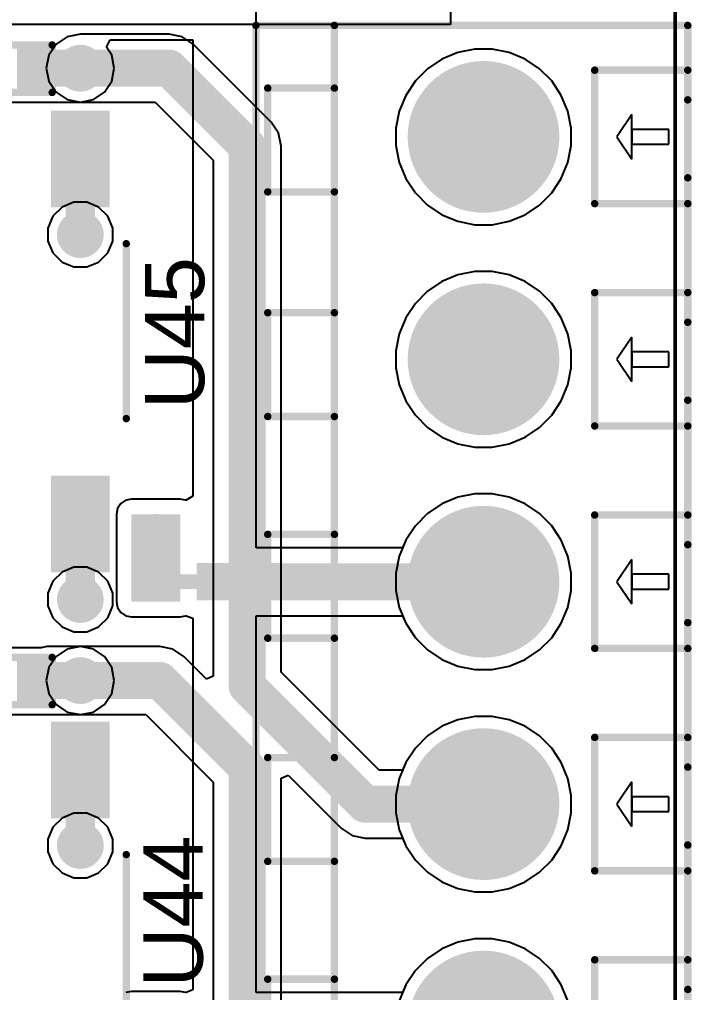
# Model space of a CAD drawing. Header units: millimetres. Extents: x 0 to 5423, y 0 to 5425.
# Drawn here: x 146.59 to 158.11, y 25.46 to 42.13 of the extents above; entities that cross this region are included whole.
import ezdxf

# ---------------------------------------------------------------- set-up
doc = ezdxf.new("R2010")
doc.units = ezdxf.units.MM
for name, color, linetype in [('BottomLayer', 5, 'Continuous'), ('BottomSolder', 6, 'Continuous'), ('MultiLayer', 9, 'Continuous'), ('PadHoleLayer', 156, 'Continuous'), ('TopLayer', 1, 'Continuous'), ('TopOverlay', 2, 'Continuous'), ('TopPaste', 8, 'Continuous'), ('TopSolder', 216, 'Continuous'), ('ViaHoleLayer', 16, 'Continuous')]:
    doc.layers.add(name, color=color, linetype=linetype)
doc.styles.add('Arial', font='', dxfattribs={"height": 0.2})
doc.styles.get('Arial').set_extended_font_data('Arial')

# ---------------------------------------------------------------- blocks, each defined once
blk = doc.blocks.new('N___T___P___36')
at = {"layer": 'TopLayer'}
for points in [[(-0.699, -0.318), (-0.699, 0.318), (-0.241, 0.318), (-0.241, -0.318)], [(0.241, -0.318), (0.241, 0.318), (0.699, 0.318), (0.699, -0.318)], [(-0.384, -0.127), (0.378, -0.127), (0.378, 0.127), (-0.384, 0.127)]]:
    blk.add_hatch(color=1, dxfattribs=at).paths.add_polyline_path(points)
at = {"layer": 'TopPaste'}
for points in [[(-0.699, -0.318), (-0.699, 0.318), (-0.241, 0.318), (-0.241, -0.318)], [(0.241, -0.318), (0.241, 0.318), (0.699, 0.318), (0.699, -0.318)]]:
    blk.add_hatch(color=8, dxfattribs=at).paths.add_polyline_path(points)
blk = doc.blocks.new('DB125_3_81_8P_GN_S_68')
at = {"layer": 'BottomLayer'}
h = blk.add_hatch(color=5, dxfattribs=at)
edge = h.paths.add_edge_path()
edge.add_arc((-1.905, 0), 1.25, 0, 360)
h = blk.add_hatch(color=5, dxfattribs=at)
edge = h.paths.add_edge_path()
edge.add_arc((1.905, 0), 1.25, 0, 360)
h = blk.add_hatch(color=5, dxfattribs=at)
edge = h.paths.add_edge_path()
edge.add_arc((5.715, 0), 1.25, 0, 360)
h = blk.add_hatch(color=5, dxfattribs=at)
edge = h.paths.add_edge_path()
edge.add_arc((9.525, 0), 1.25, 0, 360)
h = blk.add_hatch(color=5, dxfattribs=at)
edge = h.paths.add_edge_path()
edge.add_arc((13.335, 0), 1.25, 0, 360)
at = {"layer": 'BottomSolder'}
h = blk.add_hatch(color=6, dxfattribs=at)
edge = h.paths.add_edge_path()
edge.add_arc((-1.905, 0), 1.3, 0, 360)
h = blk.add_hatch(color=6, dxfattribs=at)
edge = h.paths.add_edge_path()
edge.add_arc((1.905, 0), 1.3, 0, 360)
h = blk.add_hatch(color=6, dxfattribs=at)
edge = h.paths.add_edge_path()
edge.add_arc((5.715, 0), 1.3, 0, 360)
h = blk.add_hatch(color=6, dxfattribs=at)
edge = h.paths.add_edge_path()
edge.add_arc((9.525, 0), 1.3, 0, 360)
h = blk.add_hatch(color=6, dxfattribs=at)
edge = h.paths.add_edge_path()
edge.add_arc((13.335, 0), 1.3, 0, 360)
at = {"layer": 'MultiLayer'}
h = blk.add_hatch(color=9, dxfattribs=at)
edge = h.paths.add_edge_path()
edge.add_arc((-1.905, 0), 1.25, 0, 360)
h = blk.add_hatch(color=9, dxfattribs=at)
edge = h.paths.add_edge_path()
edge.add_arc((1.905, 0), 1.25, 0, 360)
h = blk.add_hatch(color=9, dxfattribs=at)
edge = h.paths.add_edge_path()
edge.add_arc((5.715, 0), 1.25, 0, 360)
h = blk.add_hatch(color=9, dxfattribs=at)
edge = h.paths.add_edge_path()
edge.add_arc((9.525, 0), 1.25, 0, 360)
h = blk.add_hatch(color=9, dxfattribs=at)
edge = h.paths.add_edge_path()
edge.add_arc((13.335, 0), 1.25, 0, 360)
at = {"layer": 'PadHoleLayer'}
h = blk.add_hatch(color=156, dxfattribs=at)
edge = h.paths.add_edge_path()
edge.add_arc((-1.905, 0), 0.625, 0, 360)
h = blk.add_hatch(color=156, dxfattribs=at)
edge = h.paths.add_edge_path()
edge.add_arc((1.905, 0), 0.625, 0, 360)
h = blk.add_hatch(color=156, dxfattribs=at)
edge = h.paths.add_edge_path()
edge.add_arc((5.715, 0), 0.625, 0, 360)
h = blk.add_hatch(color=156, dxfattribs=at)
edge = h.paths.add_edge_path()
edge.add_arc((9.525, 0), 0.625, 0, 360)
h = blk.add_hatch(color=156, dxfattribs=at)
edge = h.paths.add_edge_path()
edge.add_arc((13.335, 0), 0.625, 0, 360)
at = {"layer": 'TopLayer'}
h = blk.add_hatch(color=1, dxfattribs=at)
edge = h.paths.add_edge_path()
edge.add_arc((-1.905, 0), 1.25, 0, 360)
h = blk.add_hatch(color=1, dxfattribs=at)
edge = h.paths.add_edge_path()
edge.add_arc((1.905, 0), 1.25, 0, 360)
h = blk.add_hatch(color=1, dxfattribs=at)
edge = h.paths.add_edge_path()
edge.add_arc((5.715, 0), 1.25, 0, 360)
h = blk.add_hatch(color=1, dxfattribs=at)
edge = h.paths.add_edge_path()
edge.add_arc((9.525, 0), 1.25, 0, 360)
h = blk.add_hatch(color=1, dxfattribs=at)
edge = h.paths.add_edge_path()
edge.add_arc((13.335, 0), 1.25, 0, 360)
at = {"layer": 'TopSolder'}
h = blk.add_hatch(color=216, dxfattribs=at)
edge = h.paths.add_edge_path()
edge.add_arc((-1.905, 0), 1.3, 0, 360)
h = blk.add_hatch(color=216, dxfattribs=at)
edge = h.paths.add_edge_path()
edge.add_arc((1.905, 0), 1.3, 0, 360)
h = blk.add_hatch(color=216, dxfattribs=at)
edge = h.paths.add_edge_path()
edge.add_arc((5.715, 0), 1.3, 0, 360)
h = blk.add_hatch(color=216, dxfattribs=at)
edge = h.paths.add_edge_path()
edge.add_arc((9.525, 0), 1.3, 0, 360)
h = blk.add_hatch(color=216, dxfattribs=at)
edge = h.paths.add_edge_path()
edge.add_arc((13.335, 0), 1.3, 0, 360)
at = {"layer": 'TopOverlay'}
for p, q in [((1.905, -2.286), (1.524, -2.54)), ((2.286, -2.54), (1.905, -2.286)), ((5.715, -2.286), (5.334, -2.54)), ((6.096, -2.54), (5.715, -2.286)), ((9.525, -2.286), (9.144, -2.54)), ((9.906, -2.54), (9.525, -2.286)), ((13.335, -2.286), (12.954, -2.54)), ((13.716, -2.54), (13.335, -2.286)), ((1.524, -2.54), (2.286, -2.54)), ((2.032, -2.54), (1.778, -2.54)), ((1.778, -2.54), (1.778, -3.175)), ((2.032, -3.175), (2.032, -2.54)), ((5.334, -2.54), (6.096, -2.54)), ((5.842, -2.54), (5.588, -2.54)), ((5.588, -2.54), (5.588, -3.175)), ((5.842, -3.175), (5.842, -2.54)), ((9.144, -2.54), (9.906, -2.54)), ((9.652, -2.54), (9.398, -2.54)), ((9.398, -2.54), (9.398, -3.175)), ((9.652, -3.175), (9.652, -2.54)), ((12.954, -2.54), (13.716, -2.54)), ((13.462, -2.54), (13.208, -2.54)), ((13.208, -2.54), (13.208, -3.175)), ((13.462, -3.175), (13.462, -2.54)), ((1.778, -3.175), (2.032, -3.175)), ((5.588, -3.175), (5.842, -3.175)), ((9.398, -3.175), (9.652, -3.175)), ((13.208, -3.175), (13.462, -3.175))]:
    blk.add_line(p, q, dxfattribs=at)
at = {"layer": 'TopOverlay', "const_width": 0.127}
for points in [[(-15.245, 3.9), (15.245, 3.9)], [(15.245, 3.9), (15.245, -3.5)], [(-2.872, 3.697), (-1.094, 3.697)], [(-1.094, 3.697), (-1.094, 2.554)], [(0.925, 3.697), (2.703, 3.697)], [(0.925, 3.697), (0.925, 2.554)], [(2.703, 3.697), (2.703, 2.554)], [(4.748, 3.697), (6.526, 3.697)], [(4.748, 3.697), (4.748, 2.554)], [(6.526, 3.697), (6.526, 2.554)], [(8.545, 3.697), (10.323, 3.697)], [(8.545, 3.697), (8.545, 2.554)], [(10.323, 3.697), (10.323, 2.554)], [(12.393, 3.697), (14.171, 3.697)], [(12.393, 3.697), (12.393, 2.554)], [(14.171, 3.697), (14.171, 2.554)], [(-15.245, 2.554), (15.245, 2.554)], [(-2.872, 2.554), (-1.094, 2.554)], [(0.925, 2.554), (2.703, 2.554)], [(4.748, 2.554), (6.526, 2.554)], [(8.545, 2.554), (10.323, 2.554)], [(12.393, 2.554), (14.171, 2.554)], [(-3.048, -1.905), (-0.762, -1.905)], [(-0.762, -1.905), (-0.762, -3.5)], [(0.762, -1.905), (0.762, -3.5)], [(0.762, -1.905), (3.048, -1.905)], [(3.048, -1.905), (3.048, -3.5)], [(4.572, -1.905), (4.572, -3.5)], [(4.572, -1.905), (6.858, -1.905)], [(6.858, -1.905), (6.858, -3.5)], [(8.382, -1.905), (8.382, -3.5)], [(8.382, -1.905), (10.668, -1.905)], [(10.668, -1.905), (10.668, -3.5)], [(12.192, -1.905), (12.192, -3.5)], [(12.192, -1.905), (14.478, -1.905)], [(14.478, -1.905), (14.478, -3.5)], [(-15.245, -3.5), (15.245, -3.5)], [(-1.27, -3.5), (-0.762, -3.5)], [(0.762, -3.5), (1.204, -3.5)], [(2.54, -3.5), (3.048, -3.5)], [(4.572, -3.5), (5.014, -3.5)], [(6.35, -3.5), (6.858, -3.5)], [(8.382, -3.5), (8.824, -3.5)], [(10.16, -3.5), (10.668, -3.5)], [(12.192, -3.5), (12.634, -3.5)], [(13.97, -3.5), (14.478, -3.5)]]:
    blk.add_lwpolyline(points, dxfattribs=at)
at = {"layer": 'TopOverlay', "const_width": 0.0635}
for points in [[(15.213, 3.9, 1), (15.277, 3.9, 1)], [(15.213, 3.9, 1), (15.277, 3.9, 1)], [(-1.126, 3.697, 1), (-1.062, 3.697, 1)], [(-1.126, 3.697, 1), (-1.062, 3.697, 1)], [(0.893, 3.697, 1), (0.957, 3.697, 1)], [(0.893, 3.697, 1), (0.957, 3.697, 1)], [(2.671, 3.697, 1), (2.735, 3.697, 1)], [(2.671, 3.697, 1), (2.735, 3.697, 1)], [(4.716, 3.697, 1), (4.78, 3.697, 1)], [(4.716, 3.697, 1), (4.78, 3.697, 1)], [(6.494, 3.697, 1), (6.558, 3.697, 1)], [(6.494, 3.697, 1), (6.558, 3.697, 1)], [(8.513, 3.697, 1), (8.577, 3.697, 1)], [(8.513, 3.697, 1), (8.577, 3.697, 1)], [(10.291, 3.697, 1), (10.355, 3.697, 1)], [(10.291, 3.697, 1), (10.355, 3.697, 1)], [(12.361, 3.697, 1), (12.425, 3.697, 1)], [(12.361, 3.697, 1), (12.425, 3.697, 1)], [(14.139, 3.697, 1), (14.203, 3.697, 1)], [(14.139, 3.697, 1), (14.203, 3.697, 1)], [(-1.126, 2.554, 1), (-1.062, 2.554, 1)], [(-1.126, 2.554, 1), (-1.062, 2.554, 1)], [(0.893, 2.554, 1), (0.957, 2.554, 1)], [(0.893, 2.554, 1), (0.957, 2.554, 1)], [(2.671, 2.554, 1), (2.735, 2.554, 1)], [(2.671, 2.554, 1), (2.735, 2.554, 1)], [(4.716, 2.554, 1), (4.78, 2.554, 1)], [(4.716, 2.554, 1), (4.78, 2.554, 1)], [(6.494, 2.554, 1), (6.558, 2.554, 1)], [(6.494, 2.554, 1), (6.558, 2.554, 1)], [(8.513, 2.554, 1), (8.577, 2.554, 1)], [(8.513, 2.554, 1), (8.577, 2.554, 1)], [(10.291, 2.554, 1), (10.355, 2.554, 1)], [(10.291, 2.554, 1), (10.355, 2.554, 1)], [(12.361, 2.554, 1), (12.425, 2.554, 1)], [(12.361, 2.554, 1), (12.425, 2.554, 1)], [(14.139, 2.554, 1), (14.203, 2.554, 1)], [(14.139, 2.554, 1), (14.203, 2.554, 1)], [(15.213, 2.554, 1), (15.277, 2.554, 1)], [(-0.794, -1.905, 1), (-0.73, -1.905, 1)], [(-0.794, -1.905, 1), (-0.73, -1.905, 1)], [(0.73, -1.905, 1), (0.794, -1.905, 1)], [(0.73, -1.905, 1), (0.794, -1.905, 1)], [(3.016, -1.905, 1), (3.08, -1.905, 1)], [(3.016, -1.905, 1), (3.08, -1.905, 1)], [(4.54, -1.905, 1), (4.604, -1.905, 1)], [(4.54, -1.905, 1), (4.604, -1.905, 1)], [(6.826, -1.905, 1), (6.89, -1.905, 1)], [(6.826, -1.905, 1), (6.89, -1.905, 1)], [(8.35, -1.905, 1), (8.414, -1.905, 1)], [(8.35, -1.905, 1), (8.414, -1.905, 1)], [(10.636, -1.905, 1), (10.7, -1.905, 1)], [(10.636, -1.905, 1), (10.7, -1.905, 1)], [(12.16, -1.905, 1), (12.224, -1.905, 1)], [(12.16, -1.905, 1), (12.224, -1.905, 1)], [(14.446, -1.905, 1), (14.51, -1.905, 1)], [(14.446, -1.905, 1), (14.51, -1.905, 1)], [(-1.302, -3.5, 1), (-1.238, -3.5, 1)], [(-0.794, -3.5, 1), (-0.73, -3.5, 1)], [(-0.794, -3.5, 1), (-0.73, -3.5, 1)], [(0.73, -3.5, 1), (0.794, -3.5, 1)], [(0.73, -3.5, 1), (0.794, -3.5, 1)], [(1.172, -3.5, 1), (1.236, -3.5, 1)], [(2.508, -3.5, 1), (2.572, -3.5, 1)], [(3.016, -3.5, 1), (3.08, -3.5, 1)], [(3.016, -3.5, 1), (3.08, -3.5, 1)], [(4.54, -3.5, 1), (4.604, -3.5, 1)], [(4.54, -3.5, 1), (4.604, -3.5, 1)], [(4.982, -3.5, 1), (5.046, -3.5, 1)], [(6.318, -3.5, 1), (6.382, -3.5, 1)], [(6.826, -3.5, 1), (6.89, -3.5, 1)], [(6.826, -3.5, 1), (6.89, -3.5, 1)], [(8.35, -3.5, 1), (8.414, -3.5, 1)], [(8.35, -3.5, 1), (8.414, -3.5, 1)], [(8.792, -3.5, 1), (8.856, -3.5, 1)], [(10.128, -3.5, 1), (10.192, -3.5, 1)], [(10.636, -3.5, 1), (10.7, -3.5, 1)], [(10.636, -3.5, 1), (10.7, -3.5, 1)], [(12.16, -3.5, 1), (12.224, -3.5, 1)], [(12.16, -3.5, 1), (12.224, -3.5, 1)], [(12.602, -3.5, 1), (12.666, -3.5, 1)], [(13.938, -3.5, 1), (14.002, -3.5, 1)], [(14.446, -3.5, 1), (14.51, -3.5, 1)], [(14.446, -3.5, 1), (14.51, -3.5, 1)], [(15.213, -3.5, 1), (15.277, -3.5, 1)], [(15.213, -3.5, 1), (15.277, -3.5, 1)]]:
    blk.add_lwpolyline(points, format="xyb", close=True, dxfattribs=at)
blk = doc.blocks.new('SOP_4_2_54_98')
at = {"layer": 'TopLayer'}
for points in [[(-3.85, 1.67), (-2.4, 1.67), (-2.4, 0.87), (-3.85, 0.87)], [(2.4, 1.67), (3.85, 1.67), (3.85, 0.87), (2.4, 0.87)], [(-3.85, -0.87), (-2.4, -0.87), (-2.4, -1.67), (-3.85, -1.67)], [(2.4, -0.87), (3.85, -0.87), (3.85, -1.67), (2.4, -1.67)]]:
    blk.add_hatch(color=1, dxfattribs=at).paths.add_polyline_path(points)
at = {"layer": 'TopPaste'}
for points in [[(-3.85, 1.67), (-2.4, 1.67), (-2.4, 0.87), (-3.85, 0.87)], [(2.4, 1.67), (3.85, 1.67), (3.85, 0.87), (2.4, 0.87)], [(-3.85, -0.87), (-2.4, -0.87), (-2.4, -1.67), (-3.85, -1.67)], [(2.4, -0.87), (3.85, -0.87), (3.85, -1.67), (2.4, -1.67)]]:
    blk.add_hatch(color=8, dxfattribs=at).paths.add_polyline_path(points)
at = {"layer": 'TopSolder'}
for points in [[(-3.952, 1.772), (-2.298, 1.772), (-2.298, 0.768), (-3.952, 0.768)], [(2.298, 1.772), (3.952, 1.772), (3.952, 0.768), (2.298, 0.768)], [(-3.952, -0.768), (-2.298, -0.768), (-2.298, -1.772), (-3.952, -1.772)], [(2.298, -0.768), (3.952, -0.768), (3.952, -1.772), (2.298, -1.772)]]:
    blk.add_hatch(color=216, dxfattribs=at).paths.add_polyline_path(points)
at = {"layer": 'TopOverlay', "const_width": 0.127}
for points in [[(-1.321, 2.057), (1.676, 2.057)], [(-4.14, 1.473), (-4.14, 1.219)], [(-4.14, 1.473), (-4.013, 1.346)], [(-4.013, 1.346), (-4.14, 1.219)], [(-1.321, -2.057), (1.676, -2.057)]]:
    blk.add_lwpolyline(points, dxfattribs=at)
at = {"layer": 'TopOverlay', "const_width": 0.0635}
for points in [[(-1.353, 2.057, 1), (-1.289, 2.057, 1)], [(1.645, 2.057, 1), (1.708, 2.057, 1)], [(-4.172, 1.473, 1), (-4.108, 1.473, 1)], [(-4.172, 1.473, 1), (-4.108, 1.473, 1)], [(-4.045, 1.346, 1), (-3.981, 1.346, 1)], [(-4.045, 1.346, 1), (-3.981, 1.346, 1)], [(-4.172, 1.219, 1), (-4.108, 1.219, 1)], [(-4.172, 1.219, 1), (-4.108, 1.219, 1)], [(-1.353, -2.057, 1), (-1.289, -2.057, 1)], [(1.645, -2.057, 1), (1.708, -2.057, 1)]]:
    blk.add_lwpolyline(points, format="xyb", close=True, dxfattribs=at)
blk = doc.blocks.new('SOP_4_2_54_99')
at = {"layer": 'TopLayer'}
for points in [[(-3.85, 1.67), (-2.4, 1.67), (-2.4, 0.87), (-3.85, 0.87)], [(2.4, 1.67), (3.85, 1.67), (3.85, 0.87), (2.4, 0.87)], [(-3.85, -0.87), (-2.4, -0.87), (-2.4, -1.67), (-3.85, -1.67)], [(2.4, -0.87), (3.85, -0.87), (3.85, -1.67), (2.4, -1.67)]]:
    blk.add_hatch(color=1, dxfattribs=at).paths.add_polyline_path(points)
at = {"layer": 'TopPaste'}
for points in [[(-3.85, 1.67), (-2.4, 1.67), (-2.4, 0.87), (-3.85, 0.87)], [(2.4, 1.67), (3.85, 1.67), (3.85, 0.87), (2.4, 0.87)], [(-3.85, -0.87), (-2.4, -0.87), (-2.4, -1.67), (-3.85, -1.67)], [(2.4, -0.87), (3.85, -0.87), (3.85, -1.67), (2.4, -1.67)]]:
    blk.add_hatch(color=8, dxfattribs=at).paths.add_polyline_path(points)
at = {"layer": 'TopSolder'}
for points in [[(-3.952, 1.772), (-2.298, 1.772), (-2.298, 0.768), (-3.952, 0.768)], [(2.298, 1.772), (3.952, 1.772), (3.952, 0.768), (2.298, 0.768)], [(-3.952, -0.768), (-2.298, -0.768), (-2.298, -1.772), (-3.952, -1.772)], [(2.298, -0.768), (3.952, -0.768), (3.952, -1.772), (2.298, -1.772)]]:
    blk.add_hatch(color=216, dxfattribs=at).paths.add_polyline_path(points)
at = {"layer": 'TopOverlay', "const_width": 0.127}
for points in [[(-1.321, 2.057), (1.676, 2.057)], [(-4.14, 1.473), (-4.14, 1.219)], [(-4.14, 1.473), (-4.013, 1.346)], [(-4.013, 1.346), (-4.14, 1.219)], [(-1.321, -2.057), (1.676, -2.057)]]:
    blk.add_lwpolyline(points, dxfattribs=at)
at = {"layer": 'TopOverlay', "const_width": 0.0635}
for points in [[(-1.353, 2.057, 1), (-1.289, 2.057, 1)], [(1.645, 2.057, 1), (1.708, 2.057, 1)], [(-4.172, 1.473, 1), (-4.108, 1.473, 1)], [(-4.172, 1.473, 1), (-4.108, 1.473, 1)], [(-4.045, 1.346, 1), (-3.981, 1.346, 1)], [(-4.045, 1.346, 1), (-3.981, 1.346, 1)], [(-4.172, 1.219, 1), (-4.108, 1.219, 1)], [(-4.172, 1.219, 1), (-4.108, 1.219, 1)], [(-1.353, -2.057, 1), (-1.289, -2.057, 1)], [(1.645, -2.057, 1), (1.708, -2.057, 1)]]:
    blk.add_lwpolyline(points, format="xyb", close=True, dxfattribs=at)
blk = doc.blocks.new('R___0402_143')
at = {"layer": 'TopLayer'}
for points in [[(-0.699, -0.318), (-0.699, 0.318), (-0.241, 0.318), (-0.241, -0.318)], [(0.241, -0.318), (0.241, 0.318), (0.699, 0.318), (0.699, -0.318)]]:
    blk.add_hatch(color=1, dxfattribs=at).paths.add_polyline_path(points)
at = {"layer": 'TopPaste'}
for points in [[(-0.699, -0.318), (-0.699, 0.318), (-0.241, 0.318), (-0.241, -0.318)], [(0.241, -0.318), (0.241, 0.318), (0.699, 0.318), (0.699, -0.318)]]:
    blk.add_hatch(color=8, dxfattribs=at).paths.add_polyline_path(points)
at = {"layer": 'TopSolder'}
for points in [[(-0.754, -0.373), (-0.754, 0.373), (-0.186, 0.373), (-0.186, -0.373)], [(0.186, -0.373), (0.186, 0.373), (0.754, 0.373), (0.754, -0.373)]]:
    blk.add_hatch(color=216, dxfattribs=at).paths.add_polyline_path(points)
at = {"layer": 'TopOverlay'}
for points, const_width in [([(-0.787, -0.406), (-0.787, 0.406)], 0.127), ([(-0.787, 0.406), (0.787, 0.406)], 0.127), ([(0.787, -0.406), (0.787, 0.406)], 0.127), ([(-0.787, -0.406), (0.787, -0.406)], 0.127), ([(-0.813, -0.432), (0.813, -0.432)], 0.00323)]:
    blk.add_lwpolyline(points, dxfattribs=dict(at, const_width=const_width))
for points, const_width in [([(-0.819, 0.406, 1), (-0.756, 0.406, 1)], 0.0635), ([(-0.819, 0.406, 1), (-0.756, 0.406, 1)], 0.0635), ([(0.756, 0.406, 1), (0.819, 0.406, 1)], 0.0635), ([(0.756, 0.406, 1), (0.819, 0.406, 1)], 0.0635), ([(-0.819, -0.406, 1), (-0.756, -0.406, 1)], 0.0635), ([(-0.819, -0.406, 1), (-0.756, -0.406, 1)], 0.0635), ([(-0.814, -0.432, 1), (-0.812, -0.432, 1)], 0.00161), ([(0.756, -0.406, 1), (0.819, -0.406, 1)], 0.0635), ([(0.756, -0.406, 1), (0.819, -0.406, 1)], 0.0635), ([(0.812, -0.432, 1), (0.814, -0.432, 1)], 0.00161)]:
    blk.add_lwpolyline(points, format="xyb", close=True, dxfattribs=dict(at, const_width=const_width))
blk = doc.blocks.new('R___0402_144')
at = {"layer": 'TopLayer'}
for points in [[(-0.699, -0.318), (-0.699, 0.318), (-0.241, 0.318), (-0.241, -0.318)], [(0.241, -0.318), (0.241, 0.318), (0.699, 0.318), (0.699, -0.318)]]:
    blk.add_hatch(color=1, dxfattribs=at).paths.add_polyline_path(points)
at = {"layer": 'TopPaste'}
for points in [[(-0.699, -0.318), (-0.699, 0.318), (-0.241, 0.318), (-0.241, -0.318)], [(0.241, -0.318), (0.241, 0.318), (0.699, 0.318), (0.699, -0.318)]]:
    blk.add_hatch(color=8, dxfattribs=at).paths.add_polyline_path(points)
at = {"layer": 'TopSolder'}
for points in [[(-0.754, -0.373), (-0.754, 0.373), (-0.186, 0.373), (-0.186, -0.373)], [(0.186, -0.373), (0.186, 0.373), (0.754, 0.373), (0.754, -0.373)]]:
    blk.add_hatch(color=216, dxfattribs=at).paths.add_polyline_path(points)
at = {"layer": 'TopOverlay'}
for points, const_width in [([(-0.787, -0.406), (-0.787, 0.406)], 0.127), ([(-0.787, 0.406), (0.787, 0.406)], 0.127), ([(0.787, -0.406), (0.787, 0.406)], 0.127), ([(-0.787, -0.406), (0.787, -0.406)], 0.127), ([(-0.813, -0.432), (0.813, -0.432)], 0.00323)]:
    blk.add_lwpolyline(points, dxfattribs=dict(at, const_width=const_width))
for points, const_width in [([(-0.819, 0.406, 1), (-0.756, 0.406, 1)], 0.0635), ([(-0.819, 0.406, 1), (-0.756, 0.406, 1)], 0.0635), ([(0.756, 0.406, 1), (0.819, 0.406, 1)], 0.0635), ([(0.756, 0.406, 1), (0.819, 0.406, 1)], 0.0635), ([(-0.819, -0.406, 1), (-0.756, -0.406, 1)], 0.0635), ([(-0.819, -0.406, 1), (-0.756, -0.406, 1)], 0.0635), ([(-0.814, -0.432, 1), (-0.812, -0.432, 1)], 0.00161), ([(0.756, -0.406, 1), (0.819, -0.406, 1)], 0.0635), ([(0.756, -0.406, 1), (0.819, -0.406, 1)], 0.0635), ([(0.812, -0.432, 1), (0.814, -0.432, 1)], 0.00161)]:
    blk.add_lwpolyline(points, format="xyb", close=True, dxfattribs=dict(at, const_width=const_width))

msp = doc.modelspace()

# ---------------------------------------------------------------- hatches: boundary and pattern name
at = {"layer": 'BottomLayer'}
h = msp.add_hatch(color=5, dxfattribs=at)
edge = h.paths.add_edge_path()
edge.add_arc((147.635, 41.291), 0.3, 0, 360)
h = msp.add_hatch(color=5, dxfattribs=at)
edge = h.paths.add_edge_path()
edge.add_arc((147.635, 38.44), 0.3, 0, 360)
h = msp.add_hatch(color=5, dxfattribs=at)
edge = h.paths.add_edge_path()
edge.add_arc((148.943, 33.254), 0.3, 0, 360)
h = msp.add_hatch(color=5, dxfattribs=at)
edge = h.paths.add_edge_path()
edge.add_arc((147.635, 32.19), 0.3, 0, 360)
h = msp.add_hatch(color=5, dxfattribs=at)
edge = h.paths.add_edge_path()
edge.add_arc((147.635, 30.801), 0.3, 0, 360)
h = msp.add_hatch(color=5, dxfattribs=at)
edge = h.paths.add_edge_path()
edge.add_arc((147.635, 27.975), 0.3, 0, 360)
at = {"layer": 'BottomSolder'}
h = msp.add_hatch(color=6, dxfattribs=at)
edge = h.paths.add_edge_path()
edge.add_arc((147.635, 41.291), 0.402, 0, 360)
h = msp.add_hatch(color=6, dxfattribs=at)
edge = h.paths.add_edge_path()
edge.add_arc((147.635, 38.44), 0.402, 0, 360)
h = msp.add_hatch(color=6, dxfattribs=at)
edge = h.paths.add_edge_path()
edge.add_arc((148.943, 33.254), 0.402, 0, 360)
h = msp.add_hatch(color=6, dxfattribs=at)
edge = h.paths.add_edge_path()
edge.add_arc((147.635, 32.19), 0.402, 0, 360)
h = msp.add_hatch(color=6, dxfattribs=at)
edge = h.paths.add_edge_path()
edge.add_arc((147.635, 30.801), 0.402, 0, 360)
h = msp.add_hatch(color=6, dxfattribs=at)
edge = h.paths.add_edge_path()
edge.add_arc((147.635, 27.975), 0.402, 0, 360)
at = {"layer": 'TopLayer'}
h = msp.add_hatch(color=1, dxfattribs=at)
edge = h.paths.add_edge_path()
edge.add_arc((147.635, 41.291), 0.3, 0, 360)
h = msp.add_hatch(color=1, dxfattribs=at)
edge = h.paths.add_edge_path()
edge.add_arc((147.635, 38.44), 0.3, 0, 360)
for points in [[(149.346, 32.151), (149.346, 33.65), (148.511, 33.65), (148.511, 32.151)], [(149.628, 32.177), (151.032, 32.177), (151.032, 32.812), (149.628, 32.812)]]:
    msp.add_hatch(color=1, dxfattribs=at).paths.add_polyline_path(points)
h = msp.add_hatch(color=1, dxfattribs=at)
edge = h.paths.add_edge_path()
edge.add_arc((148.943, 33.254), 0.3, 0, 360)
h = msp.add_hatch(color=1, dxfattribs=at)
edge = h.paths.add_edge_path()
edge.add_arc((147.635, 32.19), 0.3, 0, 360)
h = msp.add_hatch(color=1, dxfattribs=at)
edge = h.paths.add_edge_path()
edge.add_arc((147.635, 30.801), 0.3, 0, 360)
h = msp.add_hatch(color=1, dxfattribs=at)
edge = h.paths.add_edge_path()
edge.add_arc((147.635, 27.975), 0.3, 0, 360)
at = {"layer": 'TopSolder'}
h = msp.add_hatch(color=216, dxfattribs=at)
edge = h.paths.add_edge_path()
edge.add_arc((147.635, 41.291), 0.402, 0, 360)
h = msp.add_hatch(color=216, dxfattribs=at)
edge = h.paths.add_edge_path()
edge.add_arc((147.635, 38.44), 0.402, 0, 360)
h = msp.add_hatch(color=216, dxfattribs=at)
edge = h.paths.add_edge_path()
edge.add_arc((148.943, 33.254), 0.402, 0, 360)
h = msp.add_hatch(color=216, dxfattribs=at)
edge = h.paths.add_edge_path()
edge.add_arc((147.635, 32.19), 0.402, 0, 360)
h = msp.add_hatch(color=216, dxfattribs=at)
edge = h.paths.add_edge_path()
edge.add_arc((147.635, 30.801), 0.402, 0, 360)
h = msp.add_hatch(color=216, dxfattribs=at)
edge = h.paths.add_edge_path()
edge.add_arc((147.635, 27.975), 0.402, 0, 360)
at = {"layer": 'ViaHoleLayer'}
h = msp.add_hatch(color=16, dxfattribs=at)
edge = h.paths.add_edge_path()
edge.add_arc((147.635, 41.291), 0.15, 0, 360)
h = msp.add_hatch(color=16, dxfattribs=at)
edge = h.paths.add_edge_path()
edge.add_arc((147.635, 38.44), 0.15, 0, 360)
h = msp.add_hatch(color=16, dxfattribs=at)
edge = h.paths.add_edge_path()
edge.add_arc((148.943, 33.254), 0.15, 0, 360)
h = msp.add_hatch(color=16, dxfattribs=at)
edge = h.paths.add_edge_path()
edge.add_arc((147.635, 32.19), 0.15, 0, 360)
h = msp.add_hatch(color=16, dxfattribs=at)
edge = h.paths.add_edge_path()
edge.add_arc((147.635, 30.801), 0.15, 0, 360)
h = msp.add_hatch(color=16, dxfattribs=at)
edge = h.paths.add_edge_path()
edge.add_arc((147.635, 27.975), 0.15, 0, 360)

# ---------------------------------------------------------------- linework, layer by layer
at = {"layer": 'BottomLayer'}
for p, q in [((157.81, 155.456), (157.81, 13.444)), ((147.635, 41.874), (147.412, 41.829)), ((149.158, 41.874), (147.635, 41.874)), ((149.381, 41.829), (149.158, 41.874)), ((147.223, 41.703), (147.096, 41.514)), ((147.412, 41.829), (147.223, 41.703)), ((149.57, 41.703), (149.381, 41.829)), ((150.907, 40.366), (149.57, 41.703)), ((147.096, 41.514), (147.052, 41.291)), ((154.105, 41.56), (153.831, 41.447)), ((154.395, 41.618), (154.105, 41.56)), ((154.692, 41.618), (154.395, 41.618)), ((154.982, 41.56), (154.692, 41.618)), ((155.256, 41.447), (154.982, 41.56)), ((153.831, 41.447), (153.585, 41.282)), ((155.502, 41.282), (155.256, 41.447)), ((147.052, 41.291), (147.096, 41.068)), ((153.585, 41.282), (153.375, 41.073)), ((155.712, 41.073), (155.502, 41.282)), ((147.096, 41.068), (147.223, 40.879)), ((153.375, 41.073), (153.211, 40.826)), ((155.876, 40.826), (155.712, 41.073)), ((147.223, 40.879), (147.412, 40.753)), ((147.412, 40.753), (147.635, 40.708)), ((147.635, 40.708), (148.917, 40.708)), ((148.917, 40.708), (149.912, 39.713)), ((153.211, 40.826), (153.097, 40.553)), ((155.99, 40.553), (155.876, 40.826)), ((153.097, 40.553), (153.039, 40.262)), ((156.047, 40.262), (155.99, 40.553)), ((151.033, 40.177), (150.907, 40.366)), ((151.078, 39.954), (151.033, 40.177)), ((153.039, 40.262), (153.039, 39.966)), ((156.047, 39.966), (156.047, 40.262)), ((151.078, 30.946), (151.078, 39.954)), ((153.039, 39.966), (153.097, 39.675)), ((155.99, 39.675), (156.047, 39.966)), ((149.912, 39.713), (149.912, 30.876)), ((153.097, 39.675), (153.211, 39.402)), ((155.876, 39.402), (155.99, 39.675)), ((153.211, 39.402), (153.375, 39.155)), ((155.712, 39.155), (155.876, 39.402)), ((153.375, 39.155), (153.585, 38.946)), ((155.502, 38.946), (155.712, 39.155)), ((147.321, 38.91), (147.165, 38.754)), ((147.524, 38.994), (147.321, 38.91)), ((147.745, 38.994), (147.524, 38.994)), ((147.949, 38.91), (147.745, 38.994)), ((148.104, 38.754), (147.949, 38.91)), ((153.585, 38.946), (153.831, 38.781)), ((155.256, 38.781), (155.502, 38.946)), ((147.165, 38.754), (147.081, 38.55)), ((148.189, 38.55), (148.104, 38.754)), ((153.831, 38.781), (154.105, 38.668)), ((154.982, 38.668), (155.256, 38.781)), ((147.081, 38.55), (147.081, 38.33)), ((148.189, 38.33), (148.189, 38.55)), ((154.105, 38.668), (154.395, 38.61)), ((154.395, 38.61), (154.692, 38.61)), ((154.692, 38.61), (154.982, 38.668)), ((147.081, 38.33), (147.165, 38.126)), ((148.104, 38.126), (148.189, 38.33)), ((147.165, 38.126), (147.321, 37.971)), ((147.949, 37.971), (148.104, 38.126)), ((147.321, 37.971), (147.524, 37.886)), ((147.524, 37.886), (147.745, 37.886)), ((147.745, 37.886), (147.949, 37.971)), ((154.105, 37.75), (153.831, 37.637)), ((154.395, 37.808), (154.105, 37.75)), ((154.692, 37.808), (154.395, 37.808)), ((154.982, 37.75), (154.692, 37.808)), ((155.256, 37.637), (154.982, 37.75)), ((153.831, 37.637), (153.585, 37.472)), ((155.502, 37.472), (155.256, 37.637)), ((153.585, 37.472), (153.375, 37.263)), ((155.712, 37.263), (155.502, 37.472)), ((153.375, 37.263), (153.211, 37.016)), ((155.876, 37.016), (155.712, 37.263)), ((153.211, 37.016), (153.097, 36.743)), ((155.99, 36.743), (155.876, 37.016)), ((153.097, 36.743), (153.039, 36.452)), ((156.047, 36.452), (155.99, 36.743)), ((153.039, 36.452), (153.039, 36.156)), ((156.047, 36.156), (156.047, 36.452)), ((153.039, 36.156), (153.097, 35.865)), ((155.99, 35.865), (156.047, 36.156)), ((153.097, 35.865), (153.211, 35.592)), ((155.876, 35.592), (155.99, 35.865)), ((153.211, 35.592), (153.375, 35.345)), ((155.712, 35.345), (155.876, 35.592)), ((153.375, 35.345), (153.585, 35.136)), ((155.502, 35.136), (155.712, 35.345)), ((153.585, 35.136), (153.831, 34.971)), ((155.256, 34.971), (155.502, 35.136)), ((153.831, 34.971), (154.105, 34.858)), ((154.105, 34.858), (154.395, 34.8)), ((154.692, 34.8), (154.982, 34.858)), ((154.982, 34.858), (155.256, 34.971)), ((154.395, 34.8), (154.692, 34.8)), ((154.105, 33.94), (153.831, 33.827)), ((154.395, 33.998), (154.105, 33.94)), ((154.692, 33.998), (154.395, 33.998)), ((154.982, 33.94), (154.692, 33.998)), ((155.256, 33.827), (154.982, 33.94)), ((153.831, 33.827), (153.585, 33.662)), ((155.502, 33.662), (155.256, 33.827)), ((153.585, 33.662), (153.375, 33.453)), ((155.712, 33.453), (155.502, 33.662)), ((153.375, 33.453), (153.211, 33.206)), ((155.876, 33.206), (155.712, 33.453)), ((153.211, 33.206), (153.097, 32.933)), ((155.99, 32.933), (155.876, 33.206)), ((153.097, 32.933), (153.039, 32.642)), ((156.047, 32.642), (155.99, 32.933)), ((147.524, 32.744), (147.321, 32.66)), ((147.745, 32.744), (147.524, 32.744)), ((147.949, 32.66), (147.745, 32.744)), ((147.321, 32.66), (147.165, 32.504)), ((148.104, 32.504), (147.949, 32.66)), ((153.039, 32.642), (153.039, 32.346)), ((156.047, 32.346), (156.047, 32.642)), ((147.165, 32.504), (147.081, 32.3)), ((148.189, 32.3), (148.104, 32.504)), ((153.039, 32.346), (153.097, 32.055)), ((155.99, 32.055), (156.047, 32.346)), ((147.081, 32.3), (147.081, 32.08)), ((148.189, 32.08), (148.189, 32.3)), ((147.081, 32.08), (147.165, 31.876)), ((148.104, 31.876), (148.189, 32.08)), ((153.097, 32.055), (153.211, 31.782)), ((155.876, 31.782), (155.99, 32.055)), ((147.165, 31.876), (147.321, 31.721)), ((147.949, 31.721), (148.104, 31.876)), ((147.321, 31.721), (147.524, 31.636)), ((147.745, 31.636), (147.949, 31.721)), ((153.211, 31.782), (153.375, 31.535)), ((155.712, 31.535), (155.876, 31.782)), ((147.524, 31.636), (147.745, 31.636)), ((153.375, 31.535), (153.585, 31.326)), ((155.502, 31.326), (155.712, 31.535)), ((147.412, 31.339), (147.223, 31.213)), ((147.635, 31.383), (147.412, 31.339)), ((148.998, 31.383), (147.635, 31.383)), ((149.221, 31.339), (148.998, 31.383)), ((149.41, 31.213), (149.221, 31.339)), ((147.223, 31.213), (147.096, 31.024)), ((149.795, 30.827), (149.41, 31.213)), ((153.585, 31.326), (153.831, 31.161)), ((155.256, 31.161), (155.502, 31.326)), ((147.096, 31.024), (147.052, 30.801)), ((153.831, 31.161), (154.105, 31.048)), ((154.105, 31.048), (154.395, 30.99)), ((154.692, 30.99), (154.982, 31.048)), ((154.982, 31.048), (155.256, 31.161)), ((149.912, 30.876), (149.795, 30.827)), ((152.757, 29.267), (151.078, 30.946)), ((154.395, 30.99), (154.692, 30.99)), ((147.052, 30.801), (147.096, 30.578)), ((147.096, 30.578), (147.223, 30.389)), ((147.223, 30.389), (147.412, 30.262)), ((147.412, 30.262), (147.635, 30.218)), ((147.635, 30.218), (148.756, 30.218)), ((148.756, 30.218), (149.912, 29.062)), ((154.395, 30.188), (154.105, 30.13)), ((154.692, 30.188), (154.395, 30.188)), ((154.982, 30.13), (154.692, 30.188)), ((153.831, 30.017), (153.585, 29.852)), ((154.105, 30.13), (153.831, 30.017)), ((155.256, 30.017), (154.982, 30.13)), ((155.502, 29.852), (155.256, 30.017)), ((153.585, 29.852), (153.375, 29.643)), ((155.712, 29.643), (155.502, 29.852)), ((153.375, 29.643), (153.211, 29.396)), ((155.876, 29.396), (155.712, 29.643)), ((153.211, 29.396), (153.157, 29.267)), ((155.99, 29.123), (155.876, 29.396)), ((151.078, 29.131), (151.195, 29.18)), ((151.195, 29.18), (152.103, 28.272)), ((153.157, 29.267), (152.757, 29.267)), ((149.912, 29.062), (149.912, 22.2)), ((151.078, 22.441), (151.078, 29.131)), ((156.047, 28.832), (155.99, 29.123)), ((156.047, 28.536), (156.047, 28.832)), ((147.524, 28.529), (147.321, 28.445)), ((147.745, 28.529), (147.524, 28.529)), ((147.949, 28.445), (147.745, 28.529)), ((155.99, 28.245), (156.047, 28.536)), ((147.321, 28.445), (147.165, 28.289)), ((148.104, 28.289), (147.949, 28.445)), ((147.165, 28.289), (147.081, 28.086)), ((148.189, 28.086), (148.104, 28.289)), ((152.103, 28.272), (152.292, 28.146)), ((155.876, 27.972), (155.99, 28.245)), ((147.081, 28.086), (147.081, 27.865)), ((148.189, 27.865), (148.189, 28.086)), ((152.292, 28.146), (152.515, 28.101)), ((152.515, 28.101), (153.157, 28.101)), ((153.157, 28.101), (153.211, 27.972)), ((147.081, 27.865), (147.165, 27.662)), ((148.104, 27.662), (148.189, 27.865)), ((153.211, 27.972), (153.375, 27.725)), ((155.712, 27.725), (155.876, 27.972)), ((153.375, 27.725), (153.585, 27.516)), ((155.502, 27.516), (155.712, 27.725)), ((147.165, 27.662), (147.321, 27.506)), ((147.321, 27.506), (147.524, 27.421)), ((147.745, 27.421), (147.949, 27.506)), ((147.949, 27.506), (148.104, 27.662)), ((153.585, 27.516), (153.831, 27.351)), ((155.256, 27.351), (155.502, 27.516)), ((147.524, 27.421), (147.745, 27.421)), ((153.831, 27.351), (154.105, 27.238)), ((154.982, 27.238), (155.256, 27.351)), ((154.105, 27.238), (154.395, 27.18)), ((154.395, 27.18), (154.692, 27.18)), ((154.692, 27.18), (154.982, 27.238)), ((154.395, 26.378), (154.105, 26.32)), ((154.692, 26.378), (154.395, 26.378)), ((154.982, 26.32), (154.692, 26.378)), ((153.831, 26.207), (153.585, 26.042)), ((154.105, 26.32), (153.831, 26.207)), ((155.256, 26.207), (154.982, 26.32)), ((155.502, 26.042), (155.256, 26.207)), ((153.585, 26.042), (153.375, 25.833)), ((155.712, 25.833), (155.502, 26.042)), ((153.375, 25.833), (153.211, 25.586)), ((155.876, 25.586), (155.712, 25.833)), ((153.211, 25.586), (153.097, 25.313)), ((155.99, 25.313), (155.876, 25.586))]:
    msp.add_line(p, q, dxfattribs=at)
at = {"layer": 'BottomLayer', "const_width": 0.635}
for points in [[(147.635, 41.291), (149.158, 41.291)], [(149.158, 41.291), (150.495, 39.954)], [(150.495, 30.704), (150.495, 39.954)], [(147.635, 30.801), (148.998, 30.801)], [(148.998, 30.801), (150.495, 29.303)], [(150.495, 30.704), (152.515, 28.684)], [(150.495, 22.2), (150.495, 29.303)], [(152.515, 28.684), (154.543, 28.684)]]:
    msp.add_lwpolyline(points, dxfattribs=at)
at = {"layer": 'BottomLayer', "const_width": 0.318}
for points in [[(147.476, 41.291, 1), (147.793, 41.291, 1)], [(149, 41.291, 1), (149.317, 41.291, 1)], [(149, 41.291, 1), (149.317, 41.291, 1)], [(150.336, 39.954, 1), (150.654, 39.954, 1)], [(150.336, 39.954, 1), (150.654, 39.954, 1)], [(147.476, 30.801, 1), (147.793, 30.801, 1)], [(148.839, 30.801, 1), (149.156, 30.801, 1)], [(148.839, 30.801, 1), (149.156, 30.801, 1)], [(150.336, 30.704, 1), (150.654, 30.704, 1)], [(150.336, 30.704, 1), (150.654, 30.704, 1)], [(150.336, 29.303, 1), (150.654, 29.303, 1)], [(150.336, 29.303, 1), (150.654, 29.303, 1)], [(152.356, 28.684, 1), (152.674, 28.684, 1)], [(152.356, 28.684, 1), (152.674, 28.684, 1)], [(154.385, 28.684, 1), (154.702, 28.684, 1)]]:
    msp.add_lwpolyline(points, format="xyb", close=True, dxfattribs=at)
at = {"layer": 'TopLayer'}
for p, q in [((157.836, 155.245), (157.836, 5.489)), ((150.647, 33.077), (150.647, 54.348)), ((153.975, 48.489), (153.975, 42.037)), ((148.145, 42.037), (144.097, 42.037)), ((149.565, 42.037), (148.145, 42.037)), ((153.975, 42.037), (149.565, 42.037)), ((148.081, 41.651), (148.145, 41.778)), ((148.145, 41.778), (149.565, 41.778)), ((149.565, 41.778), (149.565, 33.962)), ((148.173, 41.514), (148.081, 41.651)), ((148.217, 41.291), (148.173, 41.514)), ((148.173, 41.068), (148.217, 41.291)), ((148.047, 40.879), (148.173, 41.068)), ((147.858, 40.753), (148.047, 40.879)), ((146.404, 40.711), (147.049, 40.711)), ((147.049, 40.711), (147.063, 40.708)), ((147.063, 40.708), (147.635, 40.708)), ((147.635, 40.708), (147.858, 40.753)), ((154.105, 37.75), (153.831, 37.637)), ((154.395, 37.808), (154.105, 37.75)), ((154.692, 37.808), (154.395, 37.808)), ((154.717, 37.803), (154.692, 37.808)), ((154.982, 37.75), (154.717, 37.803)), ((155.256, 37.637), (154.982, 37.75)), ((153.831, 37.637), (153.585, 37.472)), ((155.502, 37.472), (155.256, 37.637)), ((153.585, 37.472), (153.375, 37.263)), ((155.712, 37.263), (155.502, 37.472)), ((153.375, 37.263), (153.211, 37.016)), ((155.876, 37.016), (155.712, 37.263)), ((153.211, 37.016), (153.097, 36.743)), ((155.99, 36.743), (155.876, 37.016)), ((153.097, 36.743), (153.039, 36.452)), ((156.047, 36.452), (155.99, 36.743)), ((153.039, 36.452), (153.039, 36.156)), ((156.047, 36.156), (156.047, 36.452)), ((153.039, 36.156), (153.097, 35.865)), ((155.99, 35.865), (156.047, 36.156)), ((153.097, 35.865), (153.211, 35.592)), ((155.876, 35.592), (155.99, 35.865)), ((153.211, 35.592), (153.375, 35.345)), ((155.712, 35.345), (155.876, 35.592)), ((153.375, 35.345), (153.585, 35.136)), ((155.502, 35.136), (155.712, 35.345)), ((153.585, 35.136), (153.831, 34.971)), ((155.256, 34.971), (155.502, 35.136)), ((153.831, 34.971), (154.105, 34.858)), ((154.105, 34.858), (154.395, 34.8)), ((154.692, 34.8), (154.982, 34.858)), ((154.982, 34.858), (155.256, 34.971)), ((154.395, 34.8), (154.692, 34.8)), ((148.412, 33.889), (148.328, 33.833)), ((148.511, 33.909), (148.412, 33.889)), ((149.346, 33.909), (148.511, 33.909)), ((149.438, 33.89), (149.346, 33.909)), ((149.447, 33.89), (149.438, 33.89)), ((149.565, 33.962), (149.447, 33.89)), ((154.105, 33.94), (153.831, 33.827)), ((154.395, 33.998), (154.105, 33.94)), ((154.692, 33.998), (154.395, 33.998)), ((154.982, 33.94), (154.692, 33.998)), ((155.256, 33.827), (154.982, 33.94)), ((148.272, 33.749), (148.252, 33.65)), ((148.328, 33.833), (148.272, 33.749)), ((153.831, 33.827), (153.585, 33.662)), ((155.502, 33.662), (155.256, 33.827)), ((148.252, 33.65), (148.252, 32.151)), ((153.585, 33.662), (153.375, 33.453)), ((155.712, 33.453), (155.502, 33.662)), ((153.375, 33.453), (153.211, 33.206)), ((155.876, 33.206), (155.712, 33.453)), ((153.211, 33.206), (153.157, 33.077)), ((155.99, 32.933), (155.876, 33.206)), ((153.157, 33.077), (150.647, 33.077)), ((156.047, 32.642), (155.99, 32.933)), ((156.047, 32.346), (156.047, 32.642)), ((155.99, 32.055), (156.047, 32.346)), ((148.252, 32.151), (148.272, 32.052)), ((148.272, 32.052), (148.328, 31.968)), ((155.876, 31.782), (155.99, 32.055)), ((148.328, 31.968), (148.412, 31.912)), ((148.412, 31.912), (148.511, 31.892)), ((148.511, 31.892), (149.346, 31.892)), ((149.346, 31.892), (149.438, 31.91)), ((149.438, 31.91), (149.449, 31.911)), ((149.449, 31.911), (149.565, 31.867)), ((149.565, 31.867), (149.565, 25.501)), ((150.647, 25.457), (150.647, 31.911)), ((150.647, 31.911), (153.157, 31.911)), ((153.157, 31.911), (153.211, 31.782)), ((153.211, 31.782), (153.375, 31.535)), ((155.712, 31.535), (155.876, 31.782)), ((153.375, 31.535), (153.585, 31.326)), ((155.502, 31.326), (155.712, 31.535)), ((146.964, 31.364), (146.316, 31.364)), ((147.063, 31.383), (146.964, 31.364)), ((147.635, 31.383), (147.063, 31.383)), ((147.858, 31.339), (147.635, 31.383)), ((148.047, 31.213), (147.858, 31.339)), ((148.173, 31.024), (148.047, 31.213)), ((153.585, 31.326), (153.831, 31.161)), ((155.256, 31.161), (155.502, 31.326)), ((148.217, 30.801), (148.173, 31.024)), ((153.831, 31.161), (154.105, 31.048)), ((154.105, 31.048), (154.395, 30.99)), ((154.692, 30.99), (154.982, 31.048)), ((154.982, 31.048), (155.256, 31.161)), ((154.395, 30.99), (154.692, 30.99)), ((148.173, 30.578), (148.217, 30.801)), ((148.047, 30.389), (148.173, 30.578)), ((147.858, 30.262), (148.047, 30.389)), ((146.438, 30.221), (147.049, 30.221)), ((147.049, 30.221), (147.063, 30.218)), ((147.063, 30.218), (147.635, 30.218)), ((147.635, 30.218), (147.858, 30.262)), ((154.395, 30.188), (154.105, 30.13)), ((154.692, 30.188), (154.395, 30.188)), ((154.982, 30.13), (154.692, 30.188)), ((153.831, 30.017), (153.585, 29.852)), ((154.105, 30.13), (153.831, 30.017)), ((155.256, 30.017), (154.982, 30.13)), ((155.502, 29.852), (155.256, 30.017)), ((153.585, 29.852), (153.375, 29.643)), ((155.712, 29.643), (155.502, 29.852)), ((153.375, 29.643), (153.211, 29.396)), ((155.876, 29.396), (155.712, 29.643)), ((153.211, 29.396), (153.097, 29.123)), ((155.99, 29.123), (155.876, 29.396)), ((153.097, 29.123), (153.039, 28.832)), ((156.047, 28.832), (155.99, 29.123)), ((153.039, 28.832), (153.039, 28.536)), ((156.047, 28.536), (156.047, 28.832)), ((153.039, 28.536), (153.097, 28.245)), ((155.99, 28.245), (156.047, 28.536)), ((153.097, 28.245), (153.211, 27.972)), ((155.876, 27.972), (155.99, 28.245)), ((153.211, 27.972), (153.375, 27.725)), ((155.712, 27.725), (155.876, 27.972)), ((153.375, 27.725), (153.585, 27.516)), ((155.502, 27.516), (155.712, 27.725)), ((153.585, 27.516), (153.831, 27.351)), ((155.256, 27.351), (155.502, 27.516)), ((153.831, 27.351), (154.105, 27.238)), ((154.982, 27.238), (155.256, 27.351)), ((154.105, 27.238), (154.395, 27.18)), ((154.395, 27.18), (154.692, 27.18)), ((154.692, 27.18), (154.982, 27.238)), ((154.395, 26.378), (154.105, 26.32)), ((154.692, 26.378), (154.395, 26.378)), ((154.982, 26.32), (154.692, 26.378)), ((153.831, 26.207), (153.585, 26.042)), ((154.105, 26.32), (153.831, 26.207)), ((155.256, 26.207), (154.982, 26.32)), ((155.502, 26.042), (155.256, 26.207)), ((153.585, 26.042), (153.375, 25.833)), ((155.712, 25.833), (155.502, 26.042)), ((153.375, 25.833), (153.211, 25.586)), ((155.876, 25.586), (155.712, 25.833)), ((153.211, 25.586), (153.157, 25.457)), ((155.99, 25.313), (155.876, 25.586)), ((148.511, 25.476), (148.412, 25.456)), ((149.346, 25.476), (148.511, 25.476)), ((149.438, 25.458), (149.346, 25.476)), ((149.449, 25.457), (149.438, 25.458)), ((149.565, 25.501), (149.449, 25.457)), ((153.157, 25.457), (150.647, 25.457))]:
    msp.add_line(p, q, dxfattribs=at)
for points, const_width in [([(147.063, 41.291), (147.635, 41.291)], 0.635), ([(147.635, 38.44), (147.635, 39.734)], 0.508), ([(147.635, 32.19), (147.635, 33.484)], 0.508), ([(150.035, 32.494), (154.543, 32.494)], 0.635), ([(147.063, 30.801), (147.635, 30.801)], 0.635), ([(147.635, 27.975), (147.635, 29.269)], 0.508)]:
    msp.add_lwpolyline(points, dxfattribs=dict(at, const_width=const_width))
for points, const_width in [([(146.904, 41.291, 1), (147.222, 41.291, 1)], 0.318), ([(147.476, 41.291, 1), (147.793, 41.291, 1)], 0.318), ([(147.508, 39.734, 1), (147.762, 39.734, 1)], 0.254), ([(147.508, 38.44, 1), (147.762, 38.44, 1)], 0.254), ([(147.508, 33.484, 1), (147.762, 33.484, 1)], 0.254), ([(149.876, 32.494, 1), (150.194, 32.494, 1)], 0.318), ([(154.385, 32.494, 1), (154.702, 32.494, 1)], 0.318), ([(147.508, 32.19, 1), (147.762, 32.19, 1)], 0.254), ([(146.904, 30.801, 1), (147.222, 30.801, 1)], 0.318), ([(147.476, 30.801, 1), (147.793, 30.801, 1)], 0.318), ([(147.508, 29.269, 1), (147.762, 29.269, 1)], 0.254), ([(147.508, 27.975, 1), (147.762, 27.975, 1)], 0.254)]:
    msp.add_lwpolyline(points, format="xyb", close=True, dxfattribs=dict(at, const_width=const_width))

# ---------------------------------------------------------------- block references
at = {"rotation": 90}
for name, p in [('DB125_3_81_8P_GN_S_68', (154.543, 26.779)), ('SOP_4_2_54_98', (146.365, 36.609)), ('SOP_4_2_54_99', (146.365, 26.144))]:
    msp.add_blockref(name, p, dxfattribs=at)
for name, p in [('R___0402_143', (146.365, 41.282)), ('N___T___P___36', (149.565, 32.494)), ('R___0402_144', (146.365, 30.792))]:
    msp.add_blockref(name, p)

# ---------------------------------------------------------------- texts
at = {"layer": 'TopOverlay', "style": 'Arial'}
for s, p in [('U45', (149.758, 35.45)), ('U44', (149.733, 25.544))]:
    msp.add_text(s, height=1.016, rotation=90, dxfattribs=at).set_placement(p)

doc.saveas('drawing.dxf')
